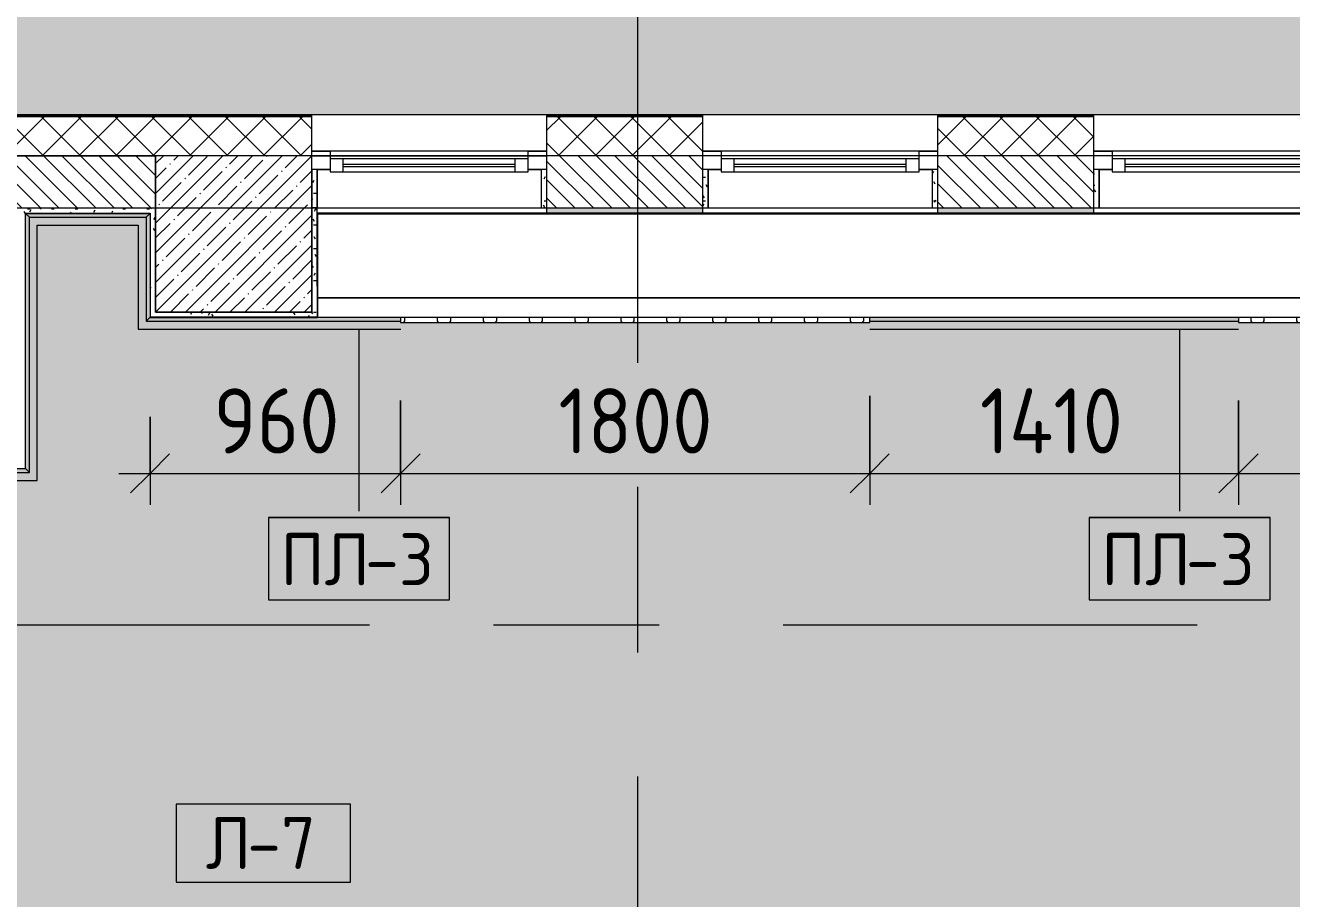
# Model space of a CAD drawing. Header units: millimetres. Extents: x -5368 to 196898, y -8553 to 29000.
# Drawn here: x 5660 to 10519, y 12348 to 15701 of the extents above; entities that cross this region are included whole.
import ezdxf

# ---------------------------------------------------------------- set-up
doc = ezdxf.new("R2010")
doc.units = ezdxf.units.MM
doc.linetypes.add('Осевая', pattern=[3175, 635, -476.25, 1587.5, -476.25])
for name, color, linetype, lineweight in [('A-ANNO-DIMS', 7, 'Continuous', 9), ('A-ANNO-DIMS-100', 7, 'Continuous', 9), ('A-DETL', 7, 'Continuous', 9), ('A-FLOR-IDEN', 7, 'Continuous', 9), ('A-FLOR-PATT', 7, 'Continuous', 9), ('A-GENM-IDEN', 7, 'Continuous', 9), ('A-GLAZ', 7, 'Continuous', 9), ('A-GLAZ-1', 7, 'Continuous', 13), ('A-WALL', 7, 'Continuous', 9), ('I-WALL', 7, 'Continuous', 9), ('S-COLS', 7, 'Continuous', 9), ('Знаки', 7, 'Continuous', 9), ('Оси-2', 7, 'Осевая', 9)]:
    doc.layers.add(name, color=color, linetype=linetype, lineweight=lineweight)
for name, color, linetype, lineweight, true_color in [('A-DETL-GENF-1', 7, 'Continuous', 9, 0xd4d4d4), ('A-FLOR-1', 7, 'Continuous', 9, 0x787878), ('A-GENM-1', 7, 'Continuous', 9, 0x004000), ('A-WALL-1', 9, 'Continuous', 9, 0x808080), ('A-WALL-FNSH-1', 9, 'Continuous', 9, 0x808080), ('I-WALL-2', 9, 'Continuous', 9, 0x808080), ('S-COLS-1', 9, 'Continuous', 9, 0x808080)]:
    doc.layers.add(name, color=color, linetype=linetype, lineweight=lineweight, true_color=true_color)
doc.styles.add('GOST Common_1', font='GOST_Common.ttf', dxfattribs={"height": 200})
doc.styles.add('ISOCPEUR', font='isocpeur.ttf', dxfattribs={"width": 0.9, "height": 250})
doc.dimstyles.new('ISO-2_5_0_9К_БОЛЬШОЙ', dxfattribs={"dimscale": 304.8, "dimtxt": 248.995294, "dimasz": 0.492126, "dimexe": 0.393701, "dimexo": 0.984252, "dimgap": 0, "dimtad": 1, "dimdec": 0, "dimrnd": 10, "dimzin": 0, "dimdsep": 46, "dimtxsty": 'ISOCPEUR', "dimblk1": 'OBLIQUE', "dimblk2": 'OBLIQUE', "dimsah": 1, "dimcen": 0.09, "dimdle": 0.393701, "dimazin": 0, "dimtfac": 1, "dimtdec": 4, "dimtix": 1, "dimtmove": 0, "dimatfit": 3, "dimfxl": 1, "dimtvp": 1, "dimtolj": 1, "dimtzin": 0, "dimarcsym": 2})
pattern_1 = [(0, (0, 0), (121.92, 30.48), [10.058, -81.382, 10.058, -81.382, -487.68]), (0, (0, 0), (121.92, 30.48), [-182.88, 10.058, -172.822, 10.058, -81.382, -213.36]), (0, (0, 0), (121.92, 30.48), [-457.2, 10.058, -50.902, 10.058, -142.342]), (120, (45.72, 15.24), (-87.356454, 90.345817), [10.058, -81.382, 10.058, -81.382, -487.68]), (120, (45.72, 15.24), (-87.356454, 90.345817), [-182.88, 10.058, -172.822, 10.058, -81.382, -213.36]), (120, (45.72, 15.24), (-87.356454, 90.345817), [-457.2, 10.058, -50.902, 10.058, -142.342]), (240, (60.96, 76.2), (-34.563546, -120.825817), [10.058, -81.382, 10.058, -81.382, -487.68]), (240, (60.96, 76.2), (-34.563546, -120.825817), [-182.88, 10.058, -172.822, 10.058, -81.382, -213.36]), (240, (60.96, 76.2), (-34.563546, -120.825817), [-457.2, 10.058, -50.902, 10.058, -142.342])]

# ---------------------------------------------------------------- blocks, each defined once
blk = doc.blocks.new('120_Окно_СКБ_2Ст - 120_Окно_СКБ_2Ст 3100х2500 _мал_створка слева_ 2-22446355-План раскладки напольных покрытий 3 этажа в осях 1-12')
at = {"layer": 'A-GLAZ'}
for p, q in [((1550, -57), (-1550, -57)), ((-1530, -127), (-1480, -127)), ((-1430, -107), (600, -107)), ((600, -117), (-1430, -117)), ((650, -127), (720, -127)), ((770, -107), (1430, -107)), ((1430, -117), (770, -117)), ((1480, -127), (1530, -127))]:
    blk.add_line(p, q, dxfattribs=at)
at = {"layer": 'A-GLAZ-1'}
for p, q in [((-1550, -127), (-1550, -57)), ((-1550, -57), (-1480, -57)), ((-1480, -57), (-1480, -127)), ((650, -87), (-1480, -87)), ((-1480, -87), (-1480, -137)), ((-1430, -137), (-1430, -87)), ((600, -137), (600, -87)), ((650, -127), (650, -57)), ((650, -57), (720, -57)), ((650, -137), (650, -87)), ((720, -57), (720, -127)), ((1480, -87), (720, -87)), ((720, -87), (720, -137)), ((770, -137), (770, -87)), ((1430, -137), (1430, -87)), ((1480, -127), (1480, -57)), ((1480, -57), (1550, -57)), ((1480, -137), (1480, -87)), ((1550, -57), (1550, -127)), ((-1480, -127), (-1550, -127)), ((-1480, -137), (650, -137)), ((720, -127), (650, -127)), ((720, -137), (1480, -137)), ((1550, -127), (1480, -127))]:
    blk.add_line(p, q, dxfattribs=at)
blk = doc.blocks.new('120_Окно_СКБ_1Ст - 120_Окно_СКБ_1Ст 900х2500_h_-V12-План раскладки напольных покрытий 3 этажа в осях 1-12')
at = {"layer": 'A-GLAZ'}
for p, q in [((450, -57), (-450, -57)), ((-430, -127), (-380, -127)), ((-330, -107), (330, -107)), ((330, -117), (-330, -117)), ((380, -127), (430, -127))]:
    blk.add_line(p, q, dxfattribs=at)
at = {"layer": 'A-GLAZ-1'}
for p, q in [((-450, -127), (-450, -57)), ((-450, -57), (-380, -57)), ((-380, -57), (-380, -127)), ((380, -87), (-380, -87)), ((-380, -87), (-380, -137)), ((-330, -137), (-330, -87)), ((330, -137), (330, -87)), ((380, -127), (380, -57)), ((380, -57), (450, -57)), ((380, -137), (380, -87)), ((450, -57), (450, -127)), ((-380, -127), (-450, -127)), ((-380, -137), (380, -137)), ((450, -127), (380, -127))]:
    blk.add_line(p, q, dxfattribs=at)
blk = doc.blocks.new('120_Окно_СКБ_1Ст - 120_Окно_СКБ_1Ст_900х2500_h_-V26-План раскладки напольных покрытий 3 этажа в осях 1-12')
at = {"layer": 'A-GLAZ'}
for p, q in [((450, -57), (-450, -57)), ((-430, -127), (-380, -127)), ((-330, -107), (330, -107)), ((330, -117), (-330, -117)), ((380, -127), (430, -127))]:
    blk.add_line(p, q, dxfattribs=at)
at = {"layer": 'A-GLAZ-1'}
for p, q in [((-450, -127), (-450, -57)), ((-450, -57), (-380, -57)), ((-380, -57), (-380, -127)), ((380, -87), (-380, -87)), ((-380, -87), (-380, -137)), ((-330, -137), (-330, -87)), ((330, -137), (330, -87)), ((380, -127), (380, -57)), ((380, -57), (450, -57)), ((380, -137), (380, -87)), ((450, -57), (450, -127)), ((-380, -127), (-450, -127)), ((-380, -137), (380, -137)), ((450, -127), (380, -127))]:
    blk.add_line(p, q, dxfattribs=at)
blk = doc.blocks.new('Плинтус - Плинтус темный _ст_школа_-33413618-План раскладки напольных покрытий 3 этажа в осях 1-12')
at = {"layer": 'A-GENM-1'}
blk.add_hatch(color=256, dxfattribs=at).paths.add_polyline_path([(2567, -15), (2552, 0), (0, 0), (-15, -15), (814, -15)])
for p, q in [((-45, -45), (2597, -45)), ((0, 0), (-15, -15)), ((-15, -15), (2567, -15)), ((0, 0), (2552, 0)), ((2567, -15), (2552, 0))]:
    blk.add_line(p, q, dxfattribs=at)
blk = doc.blocks.new('Плинтус - Плинтус темный _ст_школа_-33413549-План раскладки напольных покрытий 3 этажа в осях 1-12')
at = {"layer": 'A-GENM-1'}
blk.add_hatch(color=256, dxfattribs=at).paths.add_polyline_path([(-15, -15), (965, -15), (980, 0), (0, 0)])
for p, q in [((-45, -45), (935, -45)), ((0, 0), (-15, -15)), ((-15, -15), (965, -15)), ((0, 0), (980, 0)), ((965, -15), (980, 0))]:
    blk.add_line(p, q, dxfattribs=at)
blk = doc.blocks.new('Плинтус - Плинтус темный _ст_школа_-32863794-План раскладки напольных покрытий 3 этажа в осях 1-12')
at = {"layer": 'A-GENM-1'}
blk.add_hatch(color=256, dxfattribs=at).paths.add_polyline_path([(15, -15), (463, -15), (478, 0), (0, 0)])
for p, q in [((0, 0), (478, 0)), ((15, -15), (463, -15)), ((45, -45), (433, -45)), ((463, -15), (478, 0))]:
    blk.add_line(p, q, dxfattribs=at)
blk = doc.blocks.new('Плинтус - Плинтус темный _ст_школа_-33413514-План раскладки напольных покрытий 3 этажа в осях 1-12')
at = {"layer": 'A-GENM-1'}
blk.add_hatch(color=256, dxfattribs=at).paths.add_polyline_path([(414, -15), (399, 0), (0, 0), (15, -15), (53, -15)])
for p, q in [((0, 0), (399, 0)), ((0, 0), (15, -15)), ((15, -15), (414, -15)), ((45, -45), (444, -45)), ((414, -15), (399, 0))]:
    blk.add_line(p, q, dxfattribs=at)
blk = doc.blocks.new('Плинтус - Плинтус темный _ст_школа_-33445389-План раскладки напольных покрытий 3 этажа в осях 1-12')
at = {"layer": 'A-GENM-1'}
blk.add_hatch(color=256, dxfattribs=at).paths.add_polyline_path([(961, -15), (961, 0), (0, 0), (-14, -15), (874.4, -15)])
for p, q in [((-45, -45), (961.5, -45)), ((0, 0), (-15, -15)), ((-15, -15), (961, -15))]:
    blk.add_line(p, q, dxfattribs=at)
blk = doc.blocks.new('Съемный металлический экран с перфорацией - E1-V45-План раскладки напольных покрытий 3 этажа в осях 1-12')
at = {"layer": 'Знаки'}
h = blk.add_hatch(dxfattribs=at)
h.set_pattern_fill('FP_40', color=256, style=0, pattern_type=2)
h.set_pattern_definition([(0, (-7081.406, -14560), (0, 50.8), [13.612, -74.376]), (60, (-7056.006, -14553.194), (-43.99409, 25.4), [13.612, -74.376]), (120, (-7049.2, -14527.794), (-43.99409, -25.4), [13.612, -74.376]), (30, (-7067.79, -14560), (9e-05, 101.59984), [13.612, -87.988]), (30, (-7093.19, -14516.01), (9e-05, 101.59984), [13.612, -87.988]), (150, (-7081.41, -14560), (-87.9881, -50.79984), [13.612, -87.988]), (150, (-7056.01, -14516.01), (-87.9881, -50.79984), [13.612, -87.988]), (90, (-7049.2, -14541.41), (-87.988, 50.8), [13.612, -87.988]), (90, (-7100, -14541.41), (-87.988, 50.8), [13.612, -87.988])])
h.paths.add_polyline_path([(256.8, 0), (1800, 0), (1800, 20), (0, 20), (0, 0)])
for p, q in [((0, 20), (0, 0)), ((0, 0), (1800, 0)), ((1800, 0), (1800, 20))]:
    blk.add_line(p, q, dxfattribs=at)
blk = doc.blocks.new('Съемный металлический экран с перфорацией - E1-V46-План раскладки напольных покрытий 3 этажа в осях 1-12')
at = {"layer": 'Знаки'}
h = blk.add_hatch(dxfattribs=at)
h.set_pattern_fill('FP_41', color=256, style=0, pattern_type=2)
h.set_pattern_definition([(0, (-10295.93, -14560), (0, 50.8), [13.612, -74.376]), (60, (-10270.53, -14553.194), (-43.99409, 25.4), [13.612, -74.376]), (120, (-10263.725, -14527.794), (-43.99409, -25.4), [13.612, -74.376]), (30, (-10282.32, -14560), (9e-05, 101.59984), [13.612, -87.988]), (30, (-10307.72, -14516.01), (9e-05, 101.59984), [13.612, -87.988]), (150, (-10295.93, -14560), (-87.9881, -50.79984), [13.612, -87.988]), (150, (-10270.53, -14516.01), (-87.9881, -50.79984), [13.612, -87.988]), (90, (-10263.725, -14541.41), (-87.988, 50.8), [13.612, -87.988]), (90, (-10314.525, -14541.41), (-87.988, 50.8), [13.612, -87.988])])
h.paths.add_polyline_path([(476, 0), (1800, 0), (1800, 20), (0, 20), (0, 0), (132.7, 0)])
for p, q in [((0, 20), (0, 0)), ((0, 0), (1800, 0)), ((1800, 0), (1800, 20))]:
    blk.add_line(p, q, dxfattribs=at)
blk = doc.blocks.new('Зашивка приборов отопления34 - Зашивка приборов отопления-33324488-План раскладки напольных покрытий 3 этажа в осях 1-12')
at = {"layer": 'A-WALL'}
for p, q in [((34187.8, 26888.4), (34187.8, 26567.4)), ((40348, 26888.4), (34187.8, 26888.4)), ((34187.8, 26567.4), (40348, 26567.4)), ((40348, 26567.4), (34187.8, 26567.4)), ((34187.8, 26567.4), (34187.8, 26492.4)), ((34187.8, 26492.4), (40348, 26492.4))]:
    blk.add_line(p, q, dxfattribs=at)
blk = doc.blocks.new('Плинтус - Плинтус темный _ст_школа_-33445823-План раскладки напольных покрытий 3 этажа в осях 1-12')
at = {"layer": 'A-GENM-1'}
blk.add_hatch(color=256, dxfattribs=at).paths.add_polyline_path([(1414.5, -15), (1414.5, 0), (0, 0), (0, -15), (1203.8, -15)])
for p, q in [((0, -15), (1414.5, -15)), ((0, -45), (1414.5, -45))]:
    blk.add_line(p, q, dxfattribs=at)
blk = doc.blocks.new('М_перекрытий_ЭП - Типоразмер-25383776-План раскладки напольных покрытий 3 этажа в осях 1-12')
at = {"layer": 'A-FLOR-IDEN'}
for p, q in [((3.352, 1.578), (-3.336, 1.578)), ((-3.336, 1.578), (-3.336, -1.406)), ((3.352, -1.406), (3.352, 1.578)), ((-3.336, -1.406), (3.352, -1.406))]:
    blk.add_line(p, q, dxfattribs=at)
blk = doc.blocks.new('Mark Reiling - Mark Reiling-26174330-План раскладки напольных покрытий 3 этажа в осях 1-12')
at = {"layer": 'A-GENM-IDEN'}
for p, q in [((-3.47, 1.49), (-3.47, -1.663)), ((-3.47, 1.49), (3.47, 1.49)), ((3.47, 1.49), (-3.47, 1.49)), ((-3.47, 1.49), (-3.47, -1.663)), ((3.47, -1.663), (3.47, 1.49)), ((3.47, -1.663), (3.47, 1.49)), ((-3.47, -1.663), (3.47, -1.663)), ((-3.47, -1.663), (3.47, -1.663))]:
    blk.add_line(p, q, dxfattribs=at)
blk = doc.blocks.new('DIMBLOCK50-План раскладки напольных покрытий 3 этажа в осях 1-12')
at = {"layer": 'A-ANNO-DIMS-100'}
for p, q in [((7100, 14260), (7100, 13860.7)), ((7100, 13980.7), (7100, 14260)), ((6139, 14198), (6139, 13860.7)), ((6139, 13980.7), (6139, 14198)), ((6019, 13980.7), (7100, 13980.7))]:
    blk.add_line(p, q, dxfattribs=at)
at = {"layer": 'A-ANNO-DIMS-100', "lineweight": 20}
for p, q in [((6139, 13980.7), (6214, 14055.7)), ((7100, 13980.7), (7175, 14055.7)), ((6139, 13980.7), (6064, 13905.7)), ((7100, 13980.7), (7025, 13905.7))]:
    blk.add_line(p, q, dxfattribs=at)
at = {"layer": 'A-ANNO-DIMS-100', "color": 0, "insert": (6382.5, 14307.3), "char_height": 250, "width": 568.858, "attachment_point": 1, "line_spacing_factor": 1.149209, "style": 'ISOCPEUR'}
blk.add_mtext('960', dxfattribs=at)
blk = doc.blocks.new('_Oblique')
at = {"color": 0, "linetype": 'ByBlock', "lineweight": -2}
blk.add_line((-0.5, -0.5), (0.5, 0.5), dxfattribs=at)
blk = doc.blocks.new('DIMBLOCK51-План раскладки напольных покрытий 3 этажа в осях 1-12')
at = {"layer": 'A-ANNO-DIMS-100'}
for p, q in [((7100, 14260), (7100, 13860.7)), ((7100, 13980.7), (7100, 14260)), ((8900, 14279), (8900, 13860.7)), ((8900, 13980.7), (8900, 14279)), ((7100, 13980.7), (8900, 13980.7))]:
    blk.add_line(p, q, dxfattribs=at)
at = {"layer": 'A-ANNO-DIMS-100', "lineweight": 20}
for p, q in [((7100, 13980.7), (7175, 14055.7)), ((8900, 13980.7), (8975, 14055.7)), ((7100, 13980.7), (7025, 13905.7)), ((8900, 13980.7), (8825, 13905.7))]:
    blk.add_line(p, q, dxfattribs=at)
at = {"layer": 'A-ANNO-DIMS-100', "color": 0, "insert": (7705.5, 14307.3), "char_height": 250, "width": 706.764, "attachment_point": 1, "line_spacing_factor": 1.149209, "style": 'ISOCPEUR'}
blk.add_mtext('1800', dxfattribs=at)
blk = doc.blocks.new('DIMBLOCK52-План раскладки напольных покрытий 3 этажа в осях 1-12')
at = {"layer": 'A-ANNO-DIMS-100'}
for p, q in [((8900, 14279), (8900, 13860.7)), ((8900, 13980.7), (8900, 14279)), ((10314.5, 14260), (10314.5, 13860.7)), ((10314.5, 13980.7), (10314.5, 14260)), ((8900, 13980.7), (10314.5, 13980.7))]:
    blk.add_line(p, q, dxfattribs=at)
at = {"layer": 'A-ANNO-DIMS-100', "lineweight": 20}
for p, q in [((8900, 13980.7), (8975, 14055.7)), ((10314.5, 13980.7), (10389.5, 14055.7)), ((8900, 13980.7), (8825, 13905.7)), ((10314.5, 13980.7), (10239.5, 13905.7))]:
    blk.add_line(p, q, dxfattribs=at)
at = {"layer": 'A-ANNO-DIMS-100', "color": 0, "insert": (9322.4, 14307.3), "char_height": 250, "width": 683.779, "attachment_point": 1, "line_spacing_factor": 1.149209, "style": 'ISOCPEUR'}
blk.add_mtext('1410', dxfattribs=at)
blk = doc.blocks.new('DIMBLOCK53-План раскладки напольных покрытий 3 этажа в осях 1-12')
at = {"layer": 'A-ANNO-DIMS-100'}
for p, q in [((10314.5, 14260), (10314.5, 13860.7)), ((10314.5, 13980.7), (10314.5, 14260)), ((12114.5, 13991.5), (12114.5, 13860.7)), ((12114.5, 13980.7), (12114.5, 13991.5)), ((10314.5, 13980.7), (12234.5, 13980.7))]:
    blk.add_line(p, q, dxfattribs=at)
at = {"layer": 'A-ANNO-DIMS-100', "lineweight": 20}
for p, q in [((10314.5, 13980.7), (10389.5, 14055.7)), ((12114.5, 13980.7), (12189.5, 14055.7)), ((10314.5, 13980.7), (10239.5, 13905.7)), ((12114.5, 13980.7), (12039.5, 13905.7))]:
    blk.add_line(p, q, dxfattribs=at)
at = {"layer": 'A-ANNO-DIMS-100', "color": 0, "insert": (10920, 14307.3), "char_height": 250, "width": 706.764, "attachment_point": 1, "line_spacing_factor": 1.149209, "style": 'ISOCPEUR'}
blk.add_mtext('1800', dxfattribs=at)

msp = doc.modelspace()

# ---------------------------------------------------------------- hatches: boundary and pattern name
at = {"layer": 'A-DETL-GENF-1'}
msp.add_hatch(color=256, dxfattribs=at).paths.add_polyline_path([(-268, 14774.9), (-268, 15358), (38747.7, 15358), (38747.7, 23888.3), (33928.1, 23888.3), (33928.1, 27398.1), (-2409.1, 27398.1), (-2409.1, 14774.9), (-1571, 14774.9)])
at = {"layer": 'A-FLOR-PATT'}
h = msp.add_hatch(color=256, dxfattribs=at)
h.paths.add_polyline_path([(31782.2, 10859), (31782.2, 13744), (20246, 13744), (20246, 10864), (20242.2, 10864), (20242.2, 10859), (28646.2, 10859)])
h.paths.add_polyline_path([(12925.3, 10880), (12925.3, 11760), (12361.3, 11760.5), (12361.3, 11800), (12925.3, 11800), (12925.3, 12640), (12361.3, 12640), (12361.3, 12680), (12925.3, 12680), (12925.3, 13520), (12361.3, 13520), (12361.3, 13560), (12925.3, 13560), (12925.3, 14429.9), (12361.3, 14429.9), (12361.3, 14469.9), (12925.3, 14469.9), (12925.3, 14565), (12114.5, 14565), (12114.5, 14560), (10314.5, 14560), (10314.5, 14565), (8900, 14565), (8900, 14560), (7100, 14560), (7100, 14565), (6124, 14565), (6124, 14964), (5676, 14964), (5676, 13984), (3094, 13984), (3094, 14944), (426, 14944), (426, 13574), (411, 13559), (415.3, 13554.7), (432, 13554.7), (432, 11754.7), (413.1, 11754.7), (425, 11742.8), (425, 10880), (12164.1, 10880)])
h.paths.add_polyline_path([(3109, 13999), (3110, 14000), (3109, 13999.5)])
h.paths.add_polyline_path([(12940.3, 14469.9), (12941.3, 14469.9), (12940.3, 14519.9)])
h.paths.add_polyline_path([(6139, 14580), (6140, 14580), (6139, 14580.8)])
h.paths.add_polyline_path([(12941.2, 14976), (12941.3, 14976), (12941.2, 14979)])
at = {"layer": 'A-WALL'}
h = msp.add_hatch(dxfattribs=at)
h.set_pattern_fill('FP_11', color=256, style=0, pattern_type=2)
h.set_pattern_definition([(45, (0, 0), (-70.71068, 70.71068), []), (135, (0, 0), (-70.71068, -70.71068), [])])
h.paths.add_polyline_path([(38747.7, 15200), (38747.7, 15350), (37810, 15350), (37810, 15200), (38604.1, 15200)])
h.paths.add_polyline_path([(34660, 15200), (35410, 15200), (35410, 15350), (34660, 15350)])
h.paths.add_polyline_path([(32110, 15200), (32110, 15350), (30017, 15349), (30017, 15288), (30014, 15285), (29240, 15285), (29237, 15288), (29236.3, 15350), (25610.3, 15349), (25610.3, 15288), (25607.3, 15285), (24433.3, 15285), (24430.3, 15288), (24429.5, 15350), (19790, 15349), (19790, 15288), (19787, 15285), (19013, 15285), (19010, 15288), (19009.3, 15350), (14783, 15349), (14781.9, 15285.7), (14780, 15285), (14603.7, 15286.1), (14603, 15288), (14602.3, 15350), (12860, 15350), (12860, 15200), (31393.2, 15200)])
h.paths.add_polyline_path([(8043.6, 15200), (8260, 15200), (8260, 15350), (7660, 15350), (7660, 15200)])
h.paths.add_polyline_path([(9417.1, 15200), (9760, 15200), (9760, 15350), (9160, 15350), (9160, 15200)])
h.paths.add_polyline_path([(6160, 15200), (6760, 15200), (6760, 15350), (40, 15350), (40, 15293), (-110, 15293), (-110, 15200), (5296.5, 15200)])
h.paths.add_polyline_path([(33110.1, 15200), (33240, 15200), (33240, 15350), (33010, 15350), (33010, 15200)])
h.paths.add_polyline_path([(33760, 15200), (33760, 15350), (33610, 15350), (33610, 15200)])
h = msp.add_hatch(dxfattribs=at)
h.set_pattern_fill('FP_9', color=256, style=0, pattern_type=2)
h.set_pattern_definition([(135, (0, 0), (-35.35534, -35.35534), [])])
h.paths.add_polyline_path([(13161.3, 15000), (13710, 15000), (13710, 15200), (12860, 15200), (12860, 15000), (12961.3, 15000)])
h.paths.add_polyline_path([(7660, 15000), (8260, 15000), (8260, 15200), (7660, 15200)])
h.paths.add_polyline_path([(5296.5, 15000), (6160, 15000), (6160, 15200), (4660, 15200), (4660, 15000)])
h.paths.add_polyline_path([(9760, 15000), (9760, 15200), (9160, 15200), (9160, 15000), (9417.1, 15000)])
at = {"layer": 'I-WALL-2'}
h = msp.add_hatch(dxfattribs=at)
h.set_pattern_fill('FP_36', color=256, style=0, pattern_type=2)
h.set_pattern_definition(pattern_1)
h.paths.add_polyline_path([(6780, 15000), (6780, 15148), (6760, 15148), (6760, 15000)])
h = msp.add_hatch(dxfattribs=at)
h.set_pattern_fill('FP_36', color=256, style=0, pattern_type=2)
h.set_pattern_definition(pattern_1)
h.paths.add_polyline_path([(7660, 15000), (7660, 15148), (7640, 15148), (7640, 15000)])
h = msp.add_hatch(dxfattribs=at)
h.set_pattern_fill('FP_36', color=256, style=0, pattern_type=2)
h.set_pattern_definition(pattern_1)
h.paths.add_polyline_path([(8280, 15000), (8280, 15148), (8260, 15148), (8260, 15000)])
h = msp.add_hatch(dxfattribs=at)
h.set_pattern_fill('FP_36', color=256, style=0, pattern_type=2)
h.set_pattern_definition(pattern_1)
h.paths.add_polyline_path([(9160, 15000), (9160, 15148), (9140, 15148), (9140, 15000)])
h = msp.add_hatch(dxfattribs=at)
h.set_pattern_fill('FP_36', color=256, style=0, pattern_type=2)
h.set_pattern_definition(pattern_1)
h.paths.add_polyline_path([(9780, 15000), (9780, 15148), (9760, 15148), (9760, 15000)])
h = msp.add_hatch(dxfattribs=at)
h.set_pattern_fill('FP_36', color=256, style=0, pattern_type=2)
h.set_pattern_definition(pattern_1)
h.paths.add_polyline_path([(6140, 14980), (6160, 14980), (6160, 15000), (5640, 15000), (5640, 14980), (5660, 14980)])
h = msp.add_hatch(dxfattribs=at)
h.set_pattern_fill('FP_36', color=256, style=0, pattern_type=2)
h.set_pattern_definition(pattern_1)
h.paths.add_polyline_path([(6140, 14580), (6160, 14580), (6160, 14980), (6140, 14979), (6140, 14926)])
h = msp.add_hatch(dxfattribs=at)
h.set_pattern_fill('FP_36', color=256, style=0, pattern_type=2)
h.set_pattern_definition(pattern_1)
h.paths.add_polyline_path([(6780, 14600), (6780, 15000), (6760, 15000), (6760, 14600)])
h = msp.add_hatch(dxfattribs=at)
h.set_pattern_fill('FP_36', color=256, style=0, pattern_type=2)
h.set_pattern_definition(pattern_1)
h.paths.add_polyline_path([(12941.3, 14980), (12941.3, 15000), (12860, 15000), (12860, 14980)])
h.paths.add_polyline_path([(9760, 14980), (9760, 15000), (9160, 15000), (9160, 14980), (9417.1, 14980)])
h.paths.add_polyline_path([(8043.6, 14980), (8260, 14980), (8260, 15000), (7660, 15000), (7660, 14980)])
h = msp.add_hatch(dxfattribs=at)
h.set_pattern_fill('FP_36', color=256, style=0, pattern_type=2)
h.set_pattern_definition(pattern_1)
h.paths.add_polyline_path([(6160, 14580), (6780, 14580), (6780, 14600), (6160, 14600)])
at = {"layer": 'S-COLS'}
h = msp.add_hatch(dxfattribs=at)
h.set_pattern_fill('FP_12', color=256, style=0, pattern_type=2)
h.set_pattern_definition([(45, (0, 0), (-57.02463, 57.02463), []), (45, (57.025, 0), (-57.02463, 57.02463), [100.806, -20.161, 3.353, -16.808])])
h.paths.add_polyline_path([(6160, 14600), (6760, 14600), (6760, 15200), (6160, 15200), (6160, 14926)])

# ---------------------------------------------------------------- linework, layer by layer
at = {"layer": 'A-DETL'}
msp.add_line((-268, 15358), (38747.7, 15358), dxfattribs=at)
at = {"layer": 'A-FLOR-1'}
msp.add_line((6780, 14655), (12941.2, 14655), dxfattribs=at)
at = {"layer": 'A-GENM-IDEN'}
for p, q in [((6940.2, 14535), (6940.2, 13835.7)), ((10088.9, 14535), (10088.9, 13835.7))]:
    msp.add_line(p, q, dxfattribs=at)
at = {"layer": 'A-WALL'}
for p, q in [((6760, 15353), (40, 15353)), ((8260, 15353), (7660, 15353)), ((9760, 15353), (9160, 15353)), ((6760, 15350), (40, 15350)), ((8260, 15350), (7660, 15350)), ((9760, 15350), (9160, 15350)), ((6160, 15200), (4660, 15200)), ((13710, 15200), (6160, 15200)), ((8260, 15200), (7660, 15200)), ((9760, 15200), (9160, 15200)), ((5660, 14980), (6140, 14980)), ((7660, 15000), (8260, 15000)), ((7660, 14980), (8260, 14980)), ((8260, 14980), (7660, 14980)), ((9160, 15000), (9760, 15000)), ((9160, 14980), (9760, 14980)), ((9760, 14980), (9160, 14980))]:
    msp.add_line(p, q, dxfattribs=at)
at = {"layer": 'A-WALL-1'}
for p, q in [((6760, 15200), (6760, 15350)), ((7660, 15350), (7660, 14980)), ((8260, 14980), (8260, 15350)), ((9160, 15350), (9160, 14980)), ((9760, 14980), (9760, 15350)), ((390, 15200), (6160, 15200)), ((6160, 14600), (6160, 15200)), ((6760, 15148), (6760, 14600)), ((6780, 15148), (6760, 15148)), ((6780, 14700), (6780, 15148)), ((7640, 15148), (7640, 15000)), ((7660, 15148), (7640, 15148)), ((8280, 15148), (8260, 15148)), ((8280, 15000), (8280, 15148)), ((9140, 15148), (9140, 15000)), ((9160, 15148), (9140, 15148)), ((9780, 15148), (9760, 15148)), ((9780, 15000), (9780, 15148)), ((4660, 15000), (6160, 15000)), ((6140, 14980), (6140, 14580)), ((6780, 15000), (6760, 15000)), ((6760, 15000), (6780, 15000)), ((7640, 15000), (7660, 15000)), ((8260, 15000), (8280, 15000)), ((9140, 15000), (9160, 15000)), ((9760, 15000), (9780, 15000)), ((6140, 14580), (6760.5, 14580)), ((6760, 14600), (6160, 14600))]:
    msp.add_line(p, q, dxfattribs=at)
at = {"layer": 'A-WALL-FNSH-1'}
for p, q in [((6760, 15350), (6760, 15358)), ((7660, 15358), (7660, 15350)), ((8260, 15350), (8260, 15358)), ((9160, 15358), (9160, 15350)), ((9760, 15350), (9760, 15358)), ((6781, 15148), (6780, 15148)), ((6781, 15000), (6781, 15148)), ((7639, 15148), (7639, 15000)), ((7640, 15148), (7639, 15148)), ((8281, 15148), (8280, 15148)), ((8281, 15000), (8281, 15148)), ((9139, 15148), (9139, 15000)), ((9140, 15148), (9139, 15148)), ((9781, 15148), (9780, 15148)), ((9781, 15000), (9781, 15148)), ((5661, 14979), (6139, 14979)), ((5661, 13999), (5661, 14979)), ((6139, 14979), (6139, 14579.5)), ((6780, 15000), (6781, 15000)), ((7639, 15000), (7640, 15000)), ((7660, 14980), (7660, 14979)), ((7660, 14979), (8260, 14979)), ((8260, 14979), (8260, 14980)), ((8280, 15000), (8281, 15000)), ((9139, 15000), (9140, 15000)), ((9160, 14980), (9160, 14979)), ((9160, 14979), (9760, 14979)), ((9760, 14979), (9760, 14980)), ((9780, 15000), (9781, 15000)), ((6780, 14700), (6780, 14580)), ((6781, 14700), (6780, 14700)), ((6781, 14579), (6781, 14700)), ((6139, 14579.5), (6760, 14579.5)), ((6760, 14580.5), (6140, 14580.5)), ((6760, 14579.5), (6760, 14580.5)), ((6780, 14580), (6760.5, 14580)), ((6760.5, 14580), (6760.5, 14579)), ((6760.5, 14579), (6780, 14579)), ((5560, 13999), (5661, 13999))]:
    msp.add_line(p, q, dxfattribs=at)
at = {"layer": 'I-WALL'}
for p, q in [((6760, 15200), (7660, 15200)), ((6780, 15000), (7640, 15000)), ((7660, 14980), (6780, 14980)), ((7660, 14979), (6780, 14979)), ((9160, 14980), (8260, 14980)), ((9160, 14979), (8260, 14979)), ((8280, 15000), (9140, 15000)), ((12860, 14980), (9760, 14980)), ((12860, 14979), (9760, 14979)), ((9780, 15000), (12840, 15000)), ((6780, 14580), (6780, 14579)), ((12940.5, 14579), (6780, 14579))]:
    msp.add_line(p, q, dxfattribs=at)
at = {"layer": 'S-COLS'}
msp.add_line((6160, 15200), (6160, 15000), dxfattribs=at)
at = {"layer": 'S-COLS-1'}
for p, q in [((6760, 15200), (6160, 15200)), ((6760, 14600), (6760, 15200)), ((6160, 15000), (6160, 14600)), ((6160, 14600), (6760, 14600))]:
    msp.add_line(p, q, dxfattribs=at)
at = {"layer": 'Оси-2'}
for p, q in [((8010, 593.7), (8010, 24898.1)), ((-2068.1, 15000), (35660, 15000)), ((-2068.1, 13400), (35660, 13400))]:
    msp.add_line(p, q, dxfattribs=at)

# ---------------------------------------------------------------- block references
at = {"layer": 'A-FLOR-IDEN', "xscale": 99.99999999999993, "yscale": 99.99999999999993, "zscale": 99.99999999999993}
msp.add_blockref('М_перекрытий_ЭП - Типоразмер-25383776-План раскладки напольных покрытий 3 этажа в осях 1-12', (6573.4, 12552.5), dxfattribs=at)
at = {"layer": 'A-GENM-1'}
for name, p, rotation in [('Плинтус - Плинтус темный _ст_школа_-33413549-План раскладки напольных покрытий 3 этажа в осях 1-12', (5661, 13999), 89.99999999999993), ('Плинтус - Плинтус темный _ст_школа_-33413514-План раскладки напольных покрытий 3 этажа в осях 1-12', (6139, 14979), 270)]:
    msp.add_blockref(name, p, dxfattribs=dict(at, rotation=rotation))
for name, p in [('Плинтус - Плинтус темный _ст_школа_-32863794-План раскладки напольных покрытий 3 этажа в осях 1-12', (5661, 14979)), ('Плинтус - Плинтус темный _ст_школа_-33445389-План раскладки напольных покрытий 3 этажа в осях 1-12', (6139, 14580)), ('Плинтус - Плинтус темный _ст_школа_-33445823-План раскладки напольных покрытий 3 этажа в осях 1-12', (8900, 14580)), ('Плинтус - Плинтус темный _ст_школа_-33413618-План раскладки напольных покрытий 3 этажа в осях 1-12', (3109, 13999))]:
    msp.add_blockref(name, p, dxfattribs=at)
at = {"layer": 'A-GENM-IDEN', "xscale": 99.99999999999993, "yscale": 99.99999999999993, "zscale": 99.99999999999993}
for p in [(6940.2, 13662.2), (10088.9, 13662.2)]:
    msp.add_blockref('Mark Reiling - Mark Reiling-26174330-План раскладки напольных покрытий 3 этажа в осях 1-12', p, dxfattribs=at)
at = {"layer": 'A-GLAZ'}
for name, p in [('120_Окно_СКБ_1Ст - 120_Окно_СКБ_1Ст_900х2500_h_-V26-План раскладки напольных покрытий 3 этажа в осях 1-12', (7210, 15275)), ('120_Окно_СКБ_1Ст - 120_Окно_СКБ_1Ст 900х2500_h_-V12-План раскладки напольных покрытий 3 этажа в осях 1-12', (8710, 15275)), ('120_Окно_СКБ_2Ст - 120_Окно_СКБ_2Ст 3100х2500 _мал_створка слева_ 2-22446355-План раскладки напольных покрытий 3 этажа в осях 1-12', (11310, 15275))]:
    msp.add_blockref(name, p, dxfattribs=at)
at = {"layer": 'A-WALL'}
msp.add_blockref('Зашивка приборов отопления34 - Зашивка приборов отопления-33324488-План раскладки напольных покрытий 3 этажа в осях 1-12', (-27406.8, -11912.4), dxfattribs=at)
at = {"layer": 'Знаки'}
for name, p in [('Съемный металлический экран с перфорацией - E1-V45-План раскладки напольных покрытий 3 этажа в осях 1-12', (7100, 14560)), ('Съемный металлический экран с перфорацией - E1-V46-План раскладки напольных покрытий 3 этажа в осях 1-12', (10314.5, 14560))]:
    msp.add_blockref(name, p, dxfattribs=at)

# ---------------------------------------------------------------- texts
at = {"layer": 'A-FLOR-IDEN', "char_height": 200, "attachment_point": 1, "style": 'GOST Common_1'}
for s, insert, width in [('\\fGOST Common|b0|i0|c204|p34|;Л', (6352.8, 12662.2), 192.405), ('-7', (6511.6, 12662.2), 352.742)]:
    msp.add_mtext(s, dxfattribs=dict(at, insert=insert, width=width))
at = {"layer": 'A-GENM-IDEN', "char_height": 200, "attachment_point": 1, "style": 'GOST Common_1'}
for s, insert, width in [('ПЛ', (6639.6, 13751.3), 392.827), ('-3', (6963.7, 13751.3), 344.726), ('ПЛ', (9788.4, 13751.3), 392.827), ('-3', (10112.5, 13751.3), 344.726)]:
    msp.add_mtext(s, dxfattribs=dict(at, insert=insert, width=width))

# ---------------------------------------------------------------- dimensions: what is measured, and where the dimension line sits
at = {"layer": 'A-ANNO-DIMS'}
for base, p1, p2, override, picture, middle in [((8900, 13980.7), (7100, 14560), (8900, 14579), {"dimpost": '<>', "dimfxl": 1800.100275}, 'DIMBLOCK51-План раскладки напольных покрытий 3 этажа в осях 1-12', (8000, 14105.7)), ((10314.5245, 13980.6832), (8900, 14579), (10314.5245, 14560), {"dimpost": '<>', "dimfxl": 1414.652167}, 'DIMBLOCK52-План раскладки напольных покрытий 3 этажа в осях 1-12', (9607.2622, 14105.6832)), ((7100, 13980.7), (6139, 14498), (7100, 14560), {"dimpost": '<>', "dimfxl": 962.997782}, 'DIMBLOCK50-План раскладки напольных покрытий 3 этажа в осях 1-12', (6619.5, 14105.7)), ((12114.5, 13980.7), (10314.5, 14560), (12114.5, 14291.5), {"dimpost": '<>', "dimfxl": 1819.912798}, 'DIMBLOCK53-План раскладки напольных покрытий 3 этажа в осях 1-12', (11214.5, 14105.7))]:
    dim = msp.add_linear_dim(base=base, p1=p1, p2=p2, dimstyle='ISO-2_5_0_9К_БОЛЬШОЙ', override=override, dxfattribs=at)
    dim.commit()
    dim.dimension.update_dxf_attribs({"geometry": picture, "text_midpoint": middle})

doc.saveas('drawing.dxf')
